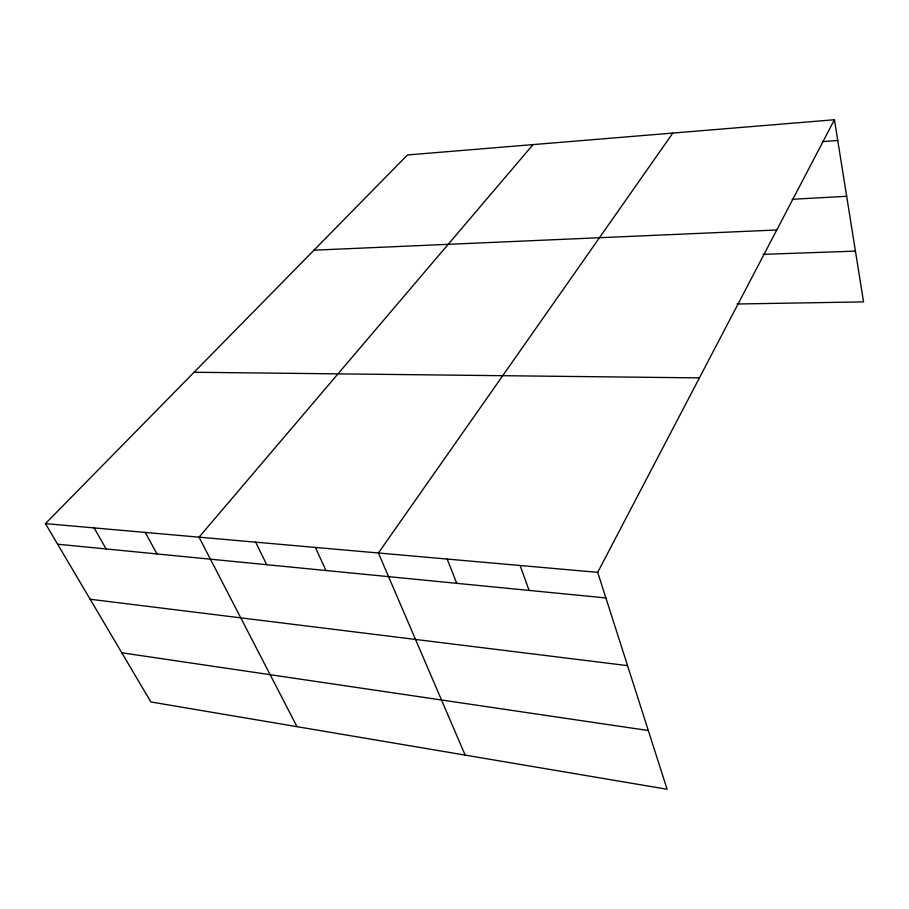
<?xml version="1.0" encoding="UTF-8"?>
<svg xmlns="http://www.w3.org/2000/svg" width="909" height="909" viewBox="0 0 909 909"><rect width="100%" height="100%" fill="white"/><g stroke="black" fill="none" stroke-linecap="round" stroke-linejoin="round"><path stroke-width="1.36" d="M597.702 572.34L834.428 119.738L407.471 154.962L45.45 523.618L150.86 701.953L667.104 789.262L597.702 572.34L45.45 523.618M672.842 133.066L378.417 552.99L465.169 755.118M533.049 144.599L199.048 537.174L297.016 726.677M822.452 141.645L837.746 140.497M792.159 199.287L846.677 196.31M313.957 250.191L776.763 229.988M763.117 254.35L855.437 251.123M737.085 304.004L863.55 301.89L834.428 119.738M194.083 372.258L699.407 377.883M57.619 544.207L605.894 597.952M90.139 599.236L627.551 665.638M121.795 652.787L648.31 730.529M94.138 527.913L106.08 548.956M145.27 532.424L156.962 553.945M255.668 542.162L266.701 564.705M315.378 547.434L326.001 570.511M447.171 559.058L456.761 583.328M520.13 565.5L529.072 590.418"/></g></svg>
